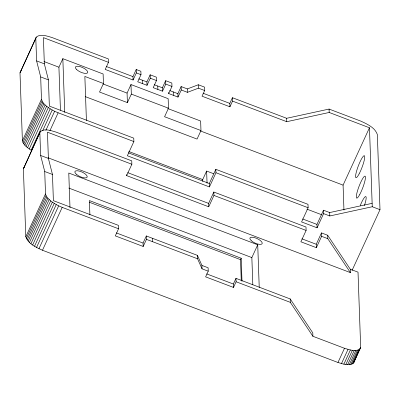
<?xml version="1.0" encoding="UTF-8"?>
<svg xmlns="http://www.w3.org/2000/svg" width="400" height="400" viewBox="0 0 400 400"><rect width="100%" height="100%" fill="white"/><g stroke="black" fill="none" stroke-linecap="round" stroke-linejoin="round"><path stroke-width="0.6" d="M36.215 37.13L35.805 38.5L36.595 60.895L40.68 76.94L41.47 99.335C42.555 103.72 46.705 106.38 50.2 108.795L31.13 150.255C27.63 147.845 23.485 145.18 22.4 140.8L20 72.865L36.215 37.13C40.615 33.425 47.155 36.18 51.98 37.515L108.345 58.925L108.465 62.33L105.2 69.43L133.075 80.02L136.345 72.92L136.22 69.515L140.87 71.28L140.99 74.68L137.725 81.78L147.015 85.31L150.28 78.21L150.16 74.81L156.355 77.16L156.475 80.565L153.21 87.665L162.505 91.195L165.77 84.095L165.65 80.69L171.845 83.045L171.965 86.445L168.7 93.545L177.99 97.075L181.26 89.975L181.14 86.57L187.335 88.925L198.34 84.765L204.54 87.12L204.66 90.525L202.045 96.205L229.925 106.79L232.535 101.11L232.415 97.71L286.625 118.295L329.075 109.065L360.66 121.06C366.995 124.015 374.915 127.39 377.345 134.52L380 209.68L352.035 270.475M350.27 269.2L358.015 272.145L360.67 347.3L353.73 362.87C349.33 366.575 342.79 363.82 337.965 362.485L42.475 250.255C36.14 247.3 28.225 243.93 25.795 236.795L23.39 168.86L40.26 131.705C44.66 128 51.2 130.755 56.025 132.09L131.75 160.855L131.87 164.255L126.645 175.615L208.73 206.795L213.955 195.435L213.835 192.03L305.99 227.03L306.11 230.435L300.885 241.795L316.37 247.675L321.595 236.315L321.475 232.91L327.67 235.265L350.27 269.2L350.39 272.605L48.04 157.775M23.39 168.86L40.26 131.705M353.73 362.87L354 361.955M20 72.865L35.805 38.5M22.4 140.8L41.47 99.335M22.92 142.52L41.99 101.055M60.445 110.295L58.92 67.2L62.84 58.68L103.11 73.975L103.445 83.505L99.525 92.025L127.405 102.615L131.325 94.095L130.985 84.56L168.16 98.68L168.495 108.21L164.575 116.73L200.975 130.555L197.055 139.075L85.18 96.585M23.77 143.885L42.84 102.425M24.79 145.14L43.86 103.675M26.055 146.425L45.13 104.965M27.555 147.725L46.625 106.26M29.255 149.005L48.325 107.545M42.68 130.72L52.215 109.985L50.2 108.795M45.87 130.31L54.63 111.255L52.215 109.985M49.91 130.725L58.155 112.795L133.88 141.555L127.35 155.755L209.435 186.935L215.965 172.735L215.845 169.33L308 204.33L308.12 207.735L301.59 221.935L317.075 227.815L323.61 213.615L323.49 210.21L329.685 212.565L372.135 203.335M25.795 236.795L45.515 193.91L44.725 171.515L40.64 155.47L39.85 133.075M26.31 238.515L46.035 195.63L45.515 193.91M27.165 239.88L46.89 197L46.035 195.63M28.18 241.135L47.905 198.25L46.89 197M29.45 242.42L49.175 199.54L47.905 198.25M30.945 243.72L50.67 200.835L49.175 199.54M32.645 245L52.37 202.12L50.67 200.835M34.52 246.25L54.245 203.37L52.37 202.12M36.54 247.445L56.26 204.56L54.245 203.37M38.955 248.715L58.675 205.83L56.26 204.56M42.475 250.255L62.2 207.37L118.565 228.78L115.3 235.88L143.18 246.465L146.445 239.365L146.325 235.965L197.435 255.375L201.915 265.415L202.035 268.82L208.23 271.175L205.615 276.855L233.495 287.44L236.105 281.76L235.985 278.355L290.195 298.945L312.79 332.885L312.91 336.285L344.495 348.285C349.32 349.62 355.86 352.375 360.26 348.67M133.075 80.02L132.955 76.615L136.22 69.515M127.405 102.615L127.07 93.08L130.985 84.56M147.015 85.31L146.895 81.91L150.16 74.81M162.505 91.195L162.385 87.79L165.65 80.69M177.99 97.075L177.87 93.67L181.14 86.57M143.18 246.465L143.06 243.065L146.325 235.965M229.925 106.79L229.805 103.39L232.415 97.71M202.77 181.395L202.705 179.575L206.625 171.055L213.62 173.71M209.435 186.935L209.315 183.53L215.845 169.33M208.73 206.795L208.61 203.39L213.835 192.03M241.27 280.82L240.52 259.65L241.175 258.23L89.395 200.58L89.9 214.905M233.495 287.44L233.375 284.035L235.985 278.355M252.81 284.785L251.85 257.58L257.725 244.8L68.775 173.035L69.995 207.66M317.075 227.815L316.955 224.41L323.49 210.21M343.96 210.045L343.08 185.13L369.465 127.765L329.195 112.47L286.745 121.7L232.535 101.11M316.37 247.675L316.25 244.27L321.475 232.91M337.965 362.485L344.495 348.285M341.475 363.615L348.005 349.415M343.865 364.17L350.395 349.97M345.85 364.495L352.38 350.295M347.685 364.655L354.215 350.455M349.34 364.645L355.87 350.445M350.785 364.465L357.315 350.265M351.995 364.12L358.525 349.92M352.95 363.615L359.485 349.415M354.14 361.5L358.41 352.215M358.91 351.125L360.67 347.3M20.41 71.495L21.185 70.745M23.8 167.49L24.58 166.74M181.26 89.975L187.455 92.33L198.465 88.17L204.66 90.525M323.61 213.615L329.805 215.97L372.255 206.74L380 209.68M203.085 93.24L229.805 103.39M108.465 62.33L43.415 37.625L44.34 63.835L48.425 79.88L49.35 106.095L133.76 138.155L133.88 141.555M136.345 72.92L140.99 74.68M150.28 78.21L156.475 80.565M165.77 84.095L171.965 86.445M106.24 66.465L132.955 76.615M138.765 78.82L146.895 81.91M154.255 84.7L162.385 87.79M169.74 90.585L177.87 93.67M103.445 83.505L84.86 76.445L86.415 120.5M131.325 94.095L168.495 108.21M43.935 61.51L58.92 67.2M103.255 84.035L127.07 93.08M167.705 108.515L200.635 121.025L200.975 130.555M36.595 60.895L44.34 63.835M200.8 131.095L343.08 185.13M40.68 76.94L48.425 79.88M215.965 172.735L308.12 207.735M306.92 209.145L322.08 214.905M128.77 151.49L202.705 179.575M128.395 152.795L209.315 183.53M302.615 218.965L316.955 224.41M131.87 164.255L47.46 132.2L48.385 158.41L52.47 174.455L53.395 200.67L118.445 225.375L118.565 228.78M213.955 195.435L306.11 230.435M321.595 236.315L327.795 238.67L350.39 272.605M127.69 172.655L208.61 203.39M301.91 238.825L316.25 244.27M40.64 155.47L48.385 158.41M44.725 171.515L52.47 174.455M68.725 188.03L251.85 257.58M89.325 202.225L240.52 259.65M146.445 239.365L197.555 258.78L202.035 268.82M116.34 232.915L143.06 243.065M201.915 265.415L208.11 267.77L208.23 271.175M236.105 281.76L290.315 302.35L312.91 336.285M206.655 273.89L233.375 284.035M54.63 111.255L58.155 112.795M58.675 205.83L62.2 207.37M369.465 127.765L372.255 206.74M329.075 109.065L329.195 112.47M329.685 212.565L329.805 215.97M327.67 235.265L327.795 238.67M286.625 118.295L286.745 121.7M290.195 298.945L290.315 302.35M257.725 244.8L259.235 287.465M241.175 258.23L241.99 281.27M206.625 171.055L207.055 183.21M198.34 84.765L198.465 88.17M197.435 255.375L197.555 258.78M187.335 88.925L187.455 92.33M173.225 91.91L173.345 95.31M168.66 92.41L168.7 93.545M157.74 86.025L157.86 89.43M152.52 238.315L152.64 241.72M142.25 80.145L142.37 83.545M126.605 174.485L126.645 175.615M62.84 58.68L64.74 112.39M360.25 205.525A11.765 1.995 -69.2 0 1 365.65 196.535A11.765 1.995 -69.2 0 1 364.42 205.57M76.72 69.62A6.725 2.475 24.7 0 0 87.335 73.035A6.725 2.475 24.7 0 0 80.66 66.815A6.725 2.475 24.7 0 0 76.72 69.62M359.85 194.31A11.765 1.995 -69.2 0 0 365.245 176.3A11.765 1.995 -69.2 0 0 357.52 190.79A11.765 1.995 -69.2 0 0 359.85 194.31M359.13 173.885A11.765 1.995 -69.2 0 0 364.525 155.875A11.765 1.995 -69.2 0 0 356.8 170.365A11.765 1.995 -69.2 0 0 359.13 173.885M76.89 174.725A6.725 2.475 24.7 0 0 87.1 177.245A6.725 2.475 24.7 0 0 79.14 171.045A6.725 2.475 24.7 0 0 76.89 174.725M251.535 240.9A6.725 2.475 24.7 0 0 261.985 243.88A6.725 2.475 24.7 0 0 254.65 237.65A6.725 2.475 24.7 0 0 251.535 240.9"/></g></svg>
